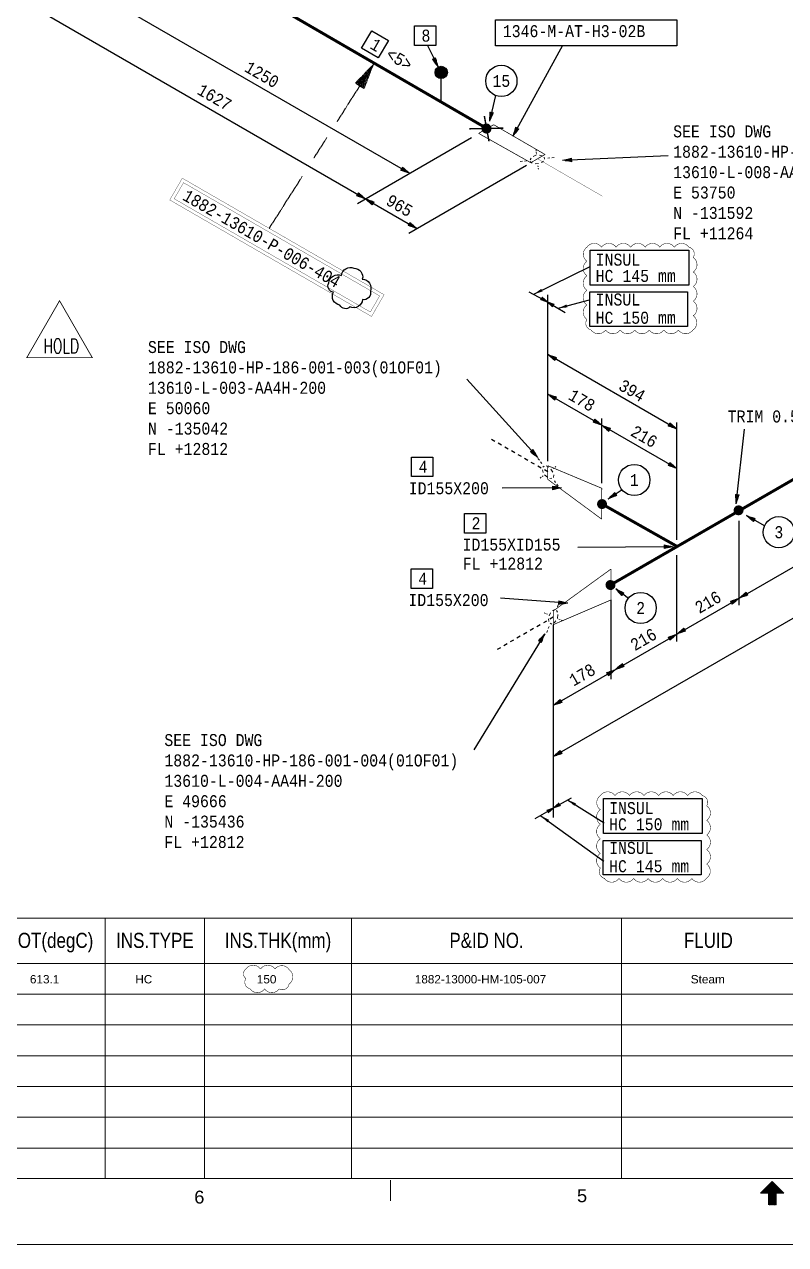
# Model space of a CAD drawing. Header units: inches. Extents: x 2203 to 3044, y -1 to 593.
# Drawn here: x 2413.9 to 2623, y -1 to 334.1 of the extents above; entities that cross this region are included whole.
import ezdxf
from ezdxf.enums import TextEntityAlignment as Align

# ---------------------------------------------------------------- set-up
doc = ezdxf.new("R2010")
doc.units = ezdxf.units.IN
doc.header["$MEASUREMENT"] = 0
doc.linetypes.add('Dashed', pattern=[4.18782, 2.09391, -2.09391])
doc.linetypes.add('Solid', pattern=[1, 1, 0])
for name, color, linetype in [('1', 7, 'Continuous'), ('2', 2, 'Continuous'), ('3', 7, 'Continuous'), ('4', 7, 'Continuous'), ('BG 0 -1', 7, 'Continuous'), ('BG BG BG BG BG 2', 7, 'Continuous'), ('BG BG BG BG TITLETEXT', 7, 'Continuous'), ('DIM-LINES', 7, 'Continuous'), ('DIM-TEXT', 7, 'Continuous'), ('DIMLINES', 7, 'Continuous'), ('FITTINGS', 7, 'Continuous'), ('ISO-TEXT', 7, 'Continuous'), ('NOZZLES', 7, 'Continuous'), ('PIPE', 7, 'Continuous'), ('Rev.4', 6, 'Continuous'), ('WELDS', 7, 'Continuous')]:
    doc.layers.add(name, color=color, linetype=linetype)
for name, color, linetype, lineweight in [('dottedUndimensionedSymbol', 2, 'Dashed', 13), ('spool', 2, 'Solid', 13), ('weldCyanLabel', 4, 'Solid', 13), ('weldDimension', 2, 'Solid', 13)]:
    doc.layers.add(name, color=color, linetype=linetype, lineweight=lineweight)
doc.styles.add('Arial', font='arial.ttf')
doc.styles.add('fixedText', font='MONOTXT8.shx', dxfattribs={"width": 0.85})
doc.styles.add('MONOTXT', font='MONOTXT.shx', dxfattribs={"width": 0.8})
doc.styles.add('ROMANS', font='romans.shx', dxfattribs={"width": 0.8})
doc.styles.get("Standard").update_dxf_attribs({"font": 'arial.ttf'})
doc.dimstyles.new('ISO-25', dxfattribs={"dimtxt": 2.5, "dimasz": 2.5, "dimexe": 1.25, "dimexo": 0.625, "dimtad": 1, "dimtxsty": 'Standard', "dimcen": 2.5, "dimclre": 4, "dimadec": 0, "dimazin": 0, "dimtfac": 1, "dimtmove": 0, "dimatfit": 3, "dimfxl": 1, "dimarcsym": 0})

msp = doc.modelspace()

# ---------------------------------------------------------------- hatches: boundary and pattern name
at = {"linetype": 'Continuous'}
msp.add_hatch(color=2, dxfattribs=at).paths.add_polyline_path([(2528.42, 322.65), (2528.57, 322.65), (2528.71, 322.63), (2528.86, 322.6), (2529, 322.55), (2529.13, 322.5), (2529.27, 322.43), (2529.39, 322.35), (2529.51, 322.26), (2529.62, 322.16), (2529.72, 322.05), (2529.81, 321.93), (2529.89, 321.81), (2529.95, 321.68), (2530.01, 321.54), (2530.06, 321.4), (2530.09, 321.25), (2530.11, 321.11), (2530.11, 320.96), (2530.11, 320.81), (2530.09, 320.66), (2530.06, 320.52), (2530.01, 320.38), (2529.95, 320.24), (2529.89, 320.11), (2529.81, 319.99), (2529.72, 319.87), (2529.62, 319.76), (2529.51, 319.66), (2529.39, 319.57), (2529.27, 319.49), (2529.13, 319.42), (2529, 319.37), (2528.86, 319.32), (2528.71, 319.29), (2528.57, 319.27), (2528.42, 319.26), (2528.27, 319.27), (2528.12, 319.29), (2527.98, 319.32), (2527.84, 319.37), (2527.7, 319.42), (2527.57, 319.49), (2527.45, 319.57), (2527.33, 319.66), (2527.22, 319.76), (2527.12, 319.87), (2527.03, 319.99), (2526.95, 320.11), (2526.88, 320.24), (2526.83, 320.38), (2526.78, 320.52), (2526.75, 320.66), (2526.73, 320.81), (2526.72, 320.96), (2526.73, 321.11), (2526.75, 321.25), (2526.78, 321.4), (2526.83, 321.54), (2526.88, 321.68), (2526.95, 321.81), (2527.03, 321.93), (2527.12, 322.05), (2527.22, 322.16), (2527.33, 322.26), (2527.45, 322.35), (2527.57, 322.43), (2527.7, 322.5), (2527.84, 322.55), (2527.98, 322.6), (2528.12, 322.63), (2528.27, 322.65)])
at = {"layer": 'DIMLINES', "linetype": 'Continuous'}
for points in [[(2555.77, 258.54), (2557.61, 257.9), (2556.17, 259.18)], [(2559.37, 257.26), (2557.53, 257.9), (2558.97, 256.62)], [(2557.89, 117.65), (2559.33, 118.93), (2557.49, 118.29)], [(2560.69, 120.21), (2559.25, 118.93), (2561.09, 119.57)]]:
    msp.add_hatch(color=2, dxfattribs=at).paths.add_polyline_path(points)
at = {"layer": 'WELDS'}
h = msp.add_hatch(color=2, dxfattribs=at)
edge = h.paths.add_edge_path(flags=0)
edge.add_arc((2540.81, 305.57), 1.38, 180, 540, ccw=False)
h = msp.add_hatch(color=2, dxfattribs=at)
edge = h.paths.add_edge_path(flags=0)
edge.add_arc((2540.87, 305.52), 1.38, 214.5771, 574.5771, ccw=False)
h = msp.add_hatch(color=2, dxfattribs=at)
edge = h.paths.add_edge_path(flags=0)
edge.add_arc((2572.59, 202.4), 1.38, 180, 540, ccw=False)
h = msp.add_hatch(color=2, dxfattribs=at)
edge = h.paths.add_edge_path(flags=0)
edge.add_arc((2610.1, 200.68), 1.38, 180, 540, ccw=False)
h = msp.add_hatch(color=2, dxfattribs=at)
edge = h.paths.add_edge_path(flags=0)
edge.add_arc((2574.91, 180.16), 1.38, 60, 420, ccw=False)

# ---------------------------------------------------------------- linework, layer by layer
at = {"color": 2}
msp.add_line((2528.42, 312.66), (2528.42, 320.57), dxfattribs=at)
at = {"color": 2, "linetype": 'Continuous'}
msp.add_circle((2528.42, 320.96), 1.7, dxfattribs=at)
at = {"layer": '1', "color": 1}
msp.add_lwpolyline([(2497.52, 263.13, -0.520567), (2500.98, 265.14, -0.520567), (2504.44, 267.15, -0.520567), (2506.74, 264.15, -0.520567), (2508.98, 260.83, -0.520567), (2506.82, 258.54, -0.520567), (2503.35, 256.55, -0.520567), (2500.61, 257.02, -0.520567), (2498.81, 260.59, -0.520567)], format="xyb", close=True, dxfattribs=at)
at = {"layer": '2', "color": 4}
for p, q in [((2561.77, 296.81), (2590.75, 298.16)), ((2554.95, 215.22), (2535.41, 236.66)), ((2609.44, 202.48), (2611.77, 222.96)), ((2561.5, 206.85), (2545.16, 206.76)), ((2592.14, 190.69), (2565.94, 190.47)), ((2563.18, 175.14), (2544.7, 176.56)), ((2556.84, 166.74), (2537.41, 134.85))]:
    msp.add_line(p, q, dxfattribs=at)
at = {"layer": '2', "color": 2}
msp.add_lwpolyline([(2543.34, 335.36), (2593.13, 335.36), (2593.13, 328.3), (2543.34, 328.3)], close=True, dxfattribs=at)
at = {"layer": '2', "color": 4}
for points in [[(2509.33, 332.38), (2513.9, 329.75), (2511.12, 324.94), (2506.56, 327.58)], [(2521.04, 333.72), (2526.94, 333.72), (2526.94, 328.35), (2521.04, 328.35)], [(2569.32, 272.12), (2596.39, 272.12), (2596.39, 262.53), (2569.32, 262.53)], [(2569.25, 260.67), (2596.1, 260.67), (2596.1, 251.15), (2569.25, 251.15)], [(2520.25, 215.3), (2526.15, 215.3), (2526.15, 209.94), (2520.25, 209.94)], [(2534.79, 199.79), (2540.69, 199.79), (2540.69, 194.43), (2534.79, 194.43)], [(2520.16, 184.58), (2526.06, 184.58), (2526.06, 179.22), (2520.16, 179.22)], [(2573.02, 121.49), (2600.08, 121.49), (2600.08, 111.9), (2573.02, 111.9)], [(2572.94, 110.03), (2599.79, 110.03), (2599.79, 100.52), (2572.94, 100.52)]]:
    msp.add_lwpolyline(points, close=True, dxfattribs=at)
for centre in [(2544.94, 318.61), (2581.45, 209.01), (2621.15, 194.67), (2583.2, 173.85)]:
    msp.add_circle(centre, 4.29, dxfattribs=at)
at = {"layer": '4', "color": 4}
for p, q in [((2431.72, 344.04), (2519.71, 293.24)), ((2419.59, 337.04), (2521.72, 278.07)), ((2593.15, 223.01), (2557.7, 243.47)), ((2593.15, 212.14), (2557.7, 232.61)), ((2559.2, 147.07), (2689.4, 222.25)), ((2559.2, 133.04), (2701.65, 215.28))]:
    msp.add_line(p, q, dxfattribs=at)
at = {"layer": '4', "color": 2}
for p, q in [((2505.4, 284.98), (2536.73, 303.07)), ((2519.54, 276.82), (2551.81, 295.45)), ((2557.7, 214.19), (2557.7, 259.89)), ((2572.53, 208.17), (2572.53, 225.86)), ((2593.15, 192.61), (2593.15, 224.82)), ((2610.26, 174.64), (2610.26, 197.8)), ((2593.15, 164.66), (2593.15, 188.34)), ((2575.04, 176.05), (2575.04, 154.3)), ((2559.2, 169.27), (2559.2, 116.28))]:
    msp.add_line(p, q, dxfattribs=at)
at = {"layer": 'BG 0 -1', "color": 7, "linetype": 'Continuous', "lineweight": 9}
for p, q in [((2227.7, 17.11), (3018.52, 17.11)), ((2514.53, 16.68), (2514.53, 11.02)), ((2619.34, 16.3), (2616.16, 13.12)), ((2616.17, 13.12), (2619.35, 16.29)), ((2616.3, 13.12), (2619.41, 16.23)), ((2616.42, 13.12), (2619.47, 16.17)), ((2616.55, 13.12), (2619.53, 16.11)), ((2616.67, 13.12), (2619.6, 16.04)), ((2616.8, 13.12), (2619.66, 15.98)), ((2616.92, 13.12), (2619.72, 15.92)), ((2617.05, 13.12), (2619.78, 15.85)), ((2617.17, 13.12), (2619.85, 15.79)), ((2617.3, 13.12), (2619.91, 15.73)), ((2617.42, 13.12), (2619.97, 15.67)), ((2617.55, 13.12), (2620.03, 15.6)), ((2617.67, 13.12), (2620.1, 15.54)), ((2617.8, 13.12), (2620.16, 15.48)), ((2617.92, 13.12), (2620.22, 15.42)), ((2618.05, 13.12), (2620.29, 15.35)), ((2618.17, 13.12), (2620.35, 15.29)), ((2618.28, 13.1), (2620.41, 15.23)), ((2618.28, 12.97), (2620.47, 15.17)), ((2618.28, 12.85), (2620.54, 15.1)), ((2618.28, 12.72), (2620.6, 15.04)), ((2618.28, 12.6), (2620.66, 14.98)), ((2618.28, 12.47), (2620.72, 14.92)), ((2618.28, 12.35), (2620.79, 14.85)), ((2618.28, 12.22), (2620.85, 14.79)), ((2618.28, 12.1), (2620.91, 14.73)), ((2618.28, 11.97), (2620.97, 14.67)), ((2618.28, 11.85), (2621.04, 14.6)), ((2618.28, 11.72), (2621.1, 14.54)), ((2618.28, 11.6), (2621.16, 14.48)), ((2618.28, 11.47), (2621.22, 14.42)), ((2618.28, 11.35), (2621.29, 14.35)), ((2618.28, 11.22), (2621.35, 14.29)), ((2618.28, 11.1), (2621.41, 14.23)), ((2622.52, 13.12), (2619.34, 16.3)), ((2619.35, 16.29), (2619.35, 10.63)), ((2620.42, 13.12), (2621.47, 14.17)), ((2620.55, 13.12), (2621.54, 14.1)), ((2620.67, 13.12), (2621.6, 14.04)), ((2620.8, 13.12), (2621.66, 13.98)), ((2620.92, 13.12), (2621.72, 13.92)), ((2621.05, 13.12), (2621.79, 13.85)), ((2621.17, 13.12), (2621.85, 13.79)), ((2621.3, 13.12), (2621.91, 13.73)), ((2621.42, 13.12), (2621.97, 13.67)), ((2621.55, 13.12), (2622.04, 13.6)), ((2621.67, 13.12), (2622.1, 13.54)), ((2621.8, 13.12), (2622.16, 13.48)), ((2621.92, 13.12), (2622.22, 13.42)), ((2616.16, 13.12), (2618.28, 13.12)), ((2618.28, 13.12), (2618.28, 9.93)), ((2618.28, 10.97), (2620.4, 13.1)), ((2618.28, 10.85), (2620.4, 12.97)), ((2618.28, 10.72), (2620.4, 12.85)), ((2618.28, 10.6), (2620.4, 12.72)), ((2618.28, 10.47), (2620.4, 12.59)), ((2618.28, 10.35), (2620.4, 12.47)), ((2618.28, 10.22), (2620.4, 12.34)), ((2618.28, 10.1), (2620.4, 12.22)), ((2618.28, 9.97), (2620.4, 12.09)), ((2618.37, 9.93), (2620.4, 11.97)), ((2618.49, 9.93), (2620.4, 11.84)), ((2618.62, 9.93), (2620.4, 11.72)), ((2618.74, 9.93), (2620.4, 11.59)), ((2618.87, 9.93), (2620.4, 11.47)), ((2618.99, 9.93), (2620.4, 11.34)), ((2619.12, 9.93), (2620.4, 11.22)), ((2619.24, 9.93), (2620.4, 11.09)), ((2619.37, 9.93), (2620.4, 10.97)), ((2619.49, 9.93), (2620.4, 10.84)), ((2619.62, 9.93), (2620.4, 10.72)), ((2619.74, 9.93), (2620.4, 10.59)), ((2619.87, 9.93), (2620.4, 10.47)), ((2619.99, 9.93), (2620.4, 10.34)), ((2620.12, 9.93), (2620.4, 10.22)), ((2620.24, 9.93), (2620.4, 10.09)), ((2620.4, 13.12), (2622.52, 13.12)), ((2620.4, 13.12), (2620.4, 9.93)), ((2622.05, 13.12), (2622.29, 13.35)), ((2622.17, 13.12), (2622.35, 13.29)), ((2622.3, 13.12), (2622.41, 13.23)), ((2622.42, 13.12), (2622.47, 13.17)), ((2620.37, 9.93), (2620.4, 9.97)), ((3043.58, -1), (2202.58, -1))]:
    msp.add_line(p, q, dxfattribs=at)
at = {"layer": 'BG BG BG BG BG 2', "color": 2, "linetype": 'Continuous', "lineweight": 15}
for p, q in [((2625.67, 88.7), (2227.7, 88.7)), ((2436.13, 17.11), (2436.13, 88.7)), ((2463.41, 17.11), (2463.41, 88.7)), ((2503.79, 17.11), (2503.79, 88.7)), ((2577.96, 17.11), (2577.96, 88.7)), ((2625.67, 76.24), (2227.7, 76.24)), ((2625.67, 67.79), (2227.7, 67.79)), ((2625.67, 59.34), (2227.7, 59.34)), ((2625.67, 50.89), (2227.7, 50.89)), ((2625.67, 42.43), (2227.7, 42.43)), ((2625.67, 33.98), (2227.7, 33.98)), ((2625.67, 25.53), (2227.7, 25.53))]:
    msp.add_line(p, q, dxfattribs=at)
at = {"layer": 'DIM-LINES', "color": 4}
for p, q in [((2524.64, 328.35), (2527.54, 322.53)), ((2561.69, 328.32), (2548.09, 303.46)), ((2543.36, 314.65), (2541.69, 307.52)), ((2578.12, 206.3), (2574.29, 203.78)), ((2617.23, 196.43), (2612.27, 199.24)), ((2579.82, 176.49), (2576.34, 179.15))]:
    msp.add_line(p, q, dxfattribs=at)
at = {"layer": 'DIMLINES', "color": 2, "linetype": 'Continuous', "lineweight": 30}
for p, q in [((2552.49, 260.7), (2557.61, 257.9)), ((2557.61, 257.9), (2555.77, 258.54)), ((2556.17, 259.18), (2557.61, 257.9)), ((2557.53, 257.9), (2559.37, 257.26)), ((2558.97, 256.62), (2557.53, 257.9)), ((2557.53, 257.9), (2562.49, 255.02)), ((2559.25, 118.93), (2564.21, 121.73)), ((2554.21, 116.05), (2559.33, 118.93)), ((2557.49, 118.29), (2559.33, 118.93)), ((2557.89, 117.65), (2557.49, 118.29)), ((2559.33, 118.93), (2557.89, 117.65)), ((2559.25, 118.93), (2560.69, 120.21)), ((2561.09, 119.57), (2559.25, 118.93))]:
    msp.add_line(p, q, dxfattribs=at)
at = {"layer": 'DIMLINES', "color": 2, "linetype": 'Continuous', "lineweight": 30, "const_width": 0.3}
for points in [[(2555.77, 258.54), (2557.61, 257.9), (2556.17, 259.18)], [(2559.37, 257.26), (2557.53, 257.9), (2558.97, 256.62)], [(2557.89, 117.65), (2559.33, 118.93), (2557.49, 118.29)], [(2560.69, 120.21), (2559.25, 118.93), (2561.09, 119.57)]]:
    msp.add_lwpolyline(points, close=True, dxfattribs=at)
at = {"layer": 'dottedUndimensionedSymbol', "flags": 128}
for points in [[(2553.65, 297.85), (2554.63, 298.29)], [(2554.46, 299.74), (2554.5, 299.37)], [(2554.54, 299.04), (2554.58, 298.72)], [(2550.14, 296.49), (2550.74, 296.54)], [(2551.31, 296.6), (2551.86, 296.67)], [(2552.83, 296.93), (2553.09, 297.42)], [(2553.39, 296.02), (2552.83, 296.46)], [(2555.16, 295.94), (2554.22, 295.87)], [(2555.03, 295.02), (2554.99, 295.34)], [(2555.39, 298.23), (2556.11, 298.07)], [(2556.54, 296.62), (2555.98, 296.2)], [(2556.74, 297.66), (2556.76, 297.14)], [(2558.27, 297.45), (2557.71, 297.39)], [(2559.43, 297.63), (2558.83, 297.53)], [(2555.11, 294.38), (2555.07, 294.7)], [(2555, 214.9), (2555.38, 214.43)], [(2555.72, 213.97), (2556.05, 213.52)], [(2556.44, 211.09), (2556.23, 211.79)], [(2556.29, 212.54), (2556.73, 212.81)], [(2557.28, 212.87), (2557.93, 212.58)], [(2558.56, 212), (2559.07, 211.2)], [(2559.42, 212.33), (2559.16, 212.14)], [(2559.94, 212.71), (2559.68, 212.52)], [(2555.57, 209.53), (2555.87, 209.75)], [(2556.15, 209.95), (2556.41, 210.14)], [(2557.61, 209.75), (2556.76, 210.39)], [(2558.82, 209.48), (2558.26, 209.46)], [(2559.34, 210.41), (2559.23, 209.7)], [(2559.84, 208.31), (2559.52, 208.76)], [(2560.51, 207.34), (2560.18, 207.84)], [(2560.57, 174.68), (2560.35, 174.16)], [(2561.06, 175.75), (2560.8, 175.2)], [(2556.74, 172.5), (2557.04, 172.37)], [(2557.34, 172.24), (2557.63, 172.12)], [(2558.06, 171.68), (2558.48, 172.53)], [(2559.02, 173.16), (2559.69, 173.43)], [(2560.09, 173.2), (2560.39, 172.73)], [(2560.48, 172.03), (2560.37, 170.96)], [(2557.4, 167.14), (2557.61, 167.7)], [(2557.83, 168.23), (2558.05, 168.74)], [(2557.97, 170.14), (2557.89, 170.84)], [(2558.77, 169.45), (2558.31, 169.69)], [(2559.93, 170.33), (2559.44, 169.79)], [(2561.06, 170.66), (2560.76, 170.79)], [(2561.71, 170.39), (2561.37, 170.53)]]:
    msp.add_lwpolyline(points, dxfattribs=at)
at = {"layer": 'FITTINGS', "color": 2, "linetype": 'ByBlock', "const_width": 0.2}
for points in [[(2542.84, 306.59), (2538.69, 304.21)], [(2556.94, 298.41), (2542.84, 306.59)], [(2538.69, 304.21), (2553.01, 296.16)], [(2556.95, 298.42), (2552.98, 296.14)]]:
    msp.add_lwpolyline(points, dxfattribs=at)
at = {"layer": 'FITTINGS', "color": 2, "const_width": 0.2}
for points in [[(2557.7, 212.94), (2557.67, 209.2)], [(2572.53, 206.73), (2557.7, 212.94)], [(2557.66, 209.19), (2572.5, 198.25)], [(2572.5, 198.25), (2572.53, 206.73)], [(2575.04, 184.54), (2559.19, 173.04)], [(2575.04, 176.05), (2575.04, 184.54)], [(2559.2, 169.27), (2575.04, 176.05)], [(2559.19, 173.04), (2559.2, 169.3)]]:
    msp.add_lwpolyline(points, dxfattribs=at)
at = {"layer": 'ISO-TEXT', "color": 2, "linetype": 'ByBlock', "const_width": 0.08, "flags": 128}
for points in [[(2453.85, 285.92), (2457.3, 291.9), (2512.73, 259.9), (2509.28, 253.92)], [(2455.08, 286.25), (2457.63, 290.67), (2511.5, 259.57), (2508.95, 255.15)]]:
    msp.add_lwpolyline(points, close=True, dxfattribs=at)
at = {"layer": 'NOZZLES', "const_width": 0.8}
for points in [[(2541.06, 305.49), (2465.61, 349.24)], [(2575.11, 180.29), (2801.36, 310.82)], [(2593.23, 190.75), (2572.49, 202.47)]]:
    msp.add_lwpolyline(points, dxfattribs=at)
at = {"layer": 'PIPE', "color": 2, "linetype": 'Dashed', "ltscale": 0.5}
for p, q in [((2557.68, 211.23), (2541.69, 220.46)), ((2559.19, 171.32), (2543.2, 162.09))]:
    msp.add_line(p, q, dxfattribs=at)
at = {"layer": 'PIPE', "color": 2, "linetype": 'Dashed', "ltscale": 0.5, "const_width": 0.08}
msp.add_lwpolyline([(2554.9, 297.23), (2572.67, 286.97)], dxfattribs=at)
at = {"layer": 'Rev.4', "color": 1, "const_width": 0.132}
for points in [[(2568.45, 272.95, -0.520567), (2572.45, 272.95, -0.520567), (2576.45, 272.95, -0.520567), (2580.45, 272.95, -0.520567), (2584.45, 272.95, -0.520567), (2588.45, 272.95, -0.520567), (2592.45, 272.95, -0.520567), (2596.45, 272.95, -0.520567), (2597.64, 270.14, -0.520567), (2597.64, 266.14, -0.520567), (2597.64, 262.14, -0.520567), (2597.64, 258.14, -0.520567), (2597.64, 254.14, -0.520567), (2597.57, 250.22, -0.520567), (2593.57, 250.22, -0.520567), (2589.57, 250.22, -0.520567), (2585.57, 250.22, -0.520567), (2581.57, 250.22, -0.520567), (2577.57, 250.22, -0.520567), (2573.57, 250.22, -0.520567), (2569.57, 250.22, -0.520567), (2568.45, 253.1, -0.520567), (2568.45, 257.1, -0.520567), (2568.45, 261.1, -0.520567), (2568.45, 265.1, -0.520567), (2568.45, 269.1, -0.520567)], [(2572.14, 122.32, -0.520567), (2576.14, 122.32, -0.520567), (2580.14, 122.32, -0.520567), (2584.14, 122.32, -0.520567), (2588.14, 122.32, -0.520567), (2592.14, 122.32, -0.520567), (2596.14, 122.32, -0.520567), (2600.14, 122.32, -0.520567), (2601.33, 119.51, -0.520567), (2601.33, 115.51, -0.520567), (2601.33, 111.51, -0.520567), (2601.33, 107.51, -0.520567), (2601.33, 103.51, -0.520567), (2601.26, 99.58, -0.520567), (2597.26, 99.58, -0.520567), (2593.26, 99.58, -0.520567), (2589.26, 99.58, -0.520567), (2585.26, 99.58, -0.520567), (2581.26, 99.58, -0.520567), (2577.26, 99.58, -0.520567), (2573.26, 99.58, -0.520567), (2572.14, 102.46, -0.520567), (2572.14, 106.46, -0.520567), (2572.14, 110.46, -0.520567), (2572.14, 114.46, -0.520567), (2572.14, 118.46, -0.520567)], [(2474.77, 74.69, -0.520567), (2478.77, 74.69, -0.520567), (2482.77, 74.69, -0.520567), (2486.61, 74.54, -0.520567), (2486.61, 70.54, -0.520567), (2483.91, 69.24, -0.520567), (2479.91, 69.24, -0.520567), (2475.91, 69.24, -0.520567), (2474.77, 72.09, -0.520567)]]:
    msp.add_lwpolyline(points, format="xyb", close=True, dxfattribs=at)
at = {"layer": 'Rev.4', "color": 1, "const_width": 0.238}
msp.add_lwpolyline([(2423.58, 258.24), (2414.57, 242.61), (2432.57, 242.61)], close=True, dxfattribs=at)
at = {"layer": 'spool', "color": 4, "flags": 128}
msp.add_lwpolyline([(2509.79, 323.16), (2507.23, 316.52), (2504.87, 318.02), (2509.79, 323.16), (2509.04, 321.98), (2506.99, 316.67), (2505.11, 317.87), (2509.04, 321.98), (2508.29, 320.81), (2506.75, 316.82), (2505.34, 317.72), (2508.29, 320.81), (2507.55, 319.63), (2506.52, 316.97), (2505.58, 317.57), (2507.55, 319.63), (2506.8, 318.45), (2506.28, 317.12), (2505.81, 317.42), (2506.8, 318.45)], dxfattribs=at)
at = {"layer": 'weldCyanLabel'}
for p, q in [((2509.79, 323.16), (2499.74, 307.34)), ((2497.04, 303.1), (2493.46, 297.47)), ((2490.26, 292.43), (2481.16, 278.12))]:
    msp.add_line(p, q, dxfattribs=at)
at = {"layer": 'weldDimension', "color": 4, "flags": 128}
for points in [[(2527.54, 322.53), (2526.87, 324.98), (2525.98, 324.54), (2527.54, 322.53), (2527.32, 322.98), (2526.78, 324.94), (2526.07, 324.58), (2527.32, 322.98), (2527.1, 323.42), (2526.69, 324.9), (2526.16, 324.63), (2527.1, 323.42), (2526.87, 323.87), (2526.61, 324.85), (2526.25, 324.67), (2526.87, 323.87), (2526.65, 324.32), (2526.52, 324.81), (2526.34, 324.72), (2526.65, 324.32)], [(2541.69, 307.52), (2542.74, 309.83), (2541.77, 310.06), (2541.69, 307.52), (2541.8, 308.01), (2542.65, 309.86), (2541.87, 310.04), (2541.8, 308.01), (2541.92, 308.49), (2542.55, 309.88), (2541.97, 310.02), (2541.92, 308.49), (2542.03, 308.98), (2542.45, 309.9), (2542.06, 309.99), (2542.03, 308.98), (2542.14, 309.46), (2542.35, 309.93), (2542.16, 309.97), (2542.14, 309.46)], [(2548.09, 303.46), (2549.73, 305.4), (2548.86, 305.89), (2548.09, 303.46), (2548.33, 303.9), (2549.64, 305.45), (2548.94, 305.84), (2548.33, 303.9), (2548.57, 304.33), (2549.56, 305.5), (2549.03, 305.79), (2548.57, 304.33), (2548.81, 304.77), (2549.47, 305.55), (2549.12, 305.74), (2548.81, 304.77), (2549.05, 305.21), (2549.38, 305.6), (2549.21, 305.69), (2549.05, 305.21)], [(2561.77, 296.81), (2564.24, 297.43), (2564.28, 296.43), (2561.77, 296.81), (2562.27, 296.84), (2564.24, 297.33), (2564.28, 296.53), (2562.27, 296.84), (2562.77, 296.86), (2564.24, 297.23), (2564.27, 296.63), (2562.77, 296.86), (2563.26, 296.88), (2564.25, 297.13), (2564.27, 296.73), (2563.26, 296.88), (2563.76, 296.91), (2564.25, 297.03), (2564.26, 296.83), (2563.76, 296.91)], [(2519.71, 293.24), (2517.8, 294.92), (2517.3, 294.05), (2519.71, 293.24), (2519.28, 293.49), (2517.75, 294.83), (2517.35, 294.14), (2519.28, 293.49), (2518.85, 293.74), (2517.7, 294.75), (2517.4, 294.23), (2518.85, 293.74), (2518.41, 293.99), (2517.65, 294.66), (2517.45, 294.31), (2518.41, 293.99), (2517.98, 294.24), (2517.6, 294.57), (2517.5, 294.4), (2517.98, 294.24)], [(2507.58, 286.24), (2505.67, 287.91), (2505.17, 287.05), (2507.58, 286.24), (2507.15, 286.49), (2505.62, 287.83), (2505.22, 287.14), (2507.15, 286.49), (2506.72, 286.73), (2505.57, 287.74), (2505.27, 287.22), (2506.72, 286.73), (2506.28, 286.98), (2505.52, 287.66), (2505.32, 287.31), (2506.28, 286.98), (2505.85, 287.23), (2505.47, 287.57), (2505.37, 287.4), (2505.85, 287.23)], [(2507.58, 286.24), (2509.99, 285.42), (2509.49, 284.56), (2507.58, 286.24), (2508.01, 285.99), (2509.94, 285.34), (2509.54, 284.65), (2508.01, 285.99), (2508.44, 285.74), (2509.89, 285.25), (2509.59, 284.73), (2508.44, 285.74), (2508.87, 285.49), (2509.84, 285.16), (2509.64, 284.82), (2508.87, 285.49), (2509.3, 285.24), (2509.79, 285.08), (2509.69, 284.9), (2509.3, 285.24)], [(2521.72, 278.07), (2519.81, 279.75), (2519.31, 278.89), (2521.72, 278.07), (2521.28, 278.32), (2519.76, 279.67), (2519.36, 278.97), (2521.28, 278.32), (2520.85, 278.57), (2519.71, 279.58), (2519.41, 279.06), (2520.85, 278.57), (2520.42, 278.82), (2519.66, 279.49), (2519.46, 279.15), (2520.42, 278.82), (2519.99, 279.07), (2519.61, 279.41), (2519.51, 279.23), (2519.99, 279.07)], [(2557.7, 243.47), (2560.11, 242.66), (2559.61, 241.8), (2557.7, 243.47), (2558.14, 243.23), (2560.06, 242.57), (2559.66, 241.88), (2558.14, 243.23), (2558.57, 242.98), (2560.01, 242.49), (2559.71, 241.97), (2558.57, 242.98), (2559, 242.73), (2559.96, 242.4), (2559.76, 242.06), (2559, 242.73), (2559.43, 242.48), (2559.91, 242.31), (2559.81, 242.14), (2559.43, 242.48)], [(2557.7, 232.61), (2560.11, 231.79), (2559.61, 230.93), (2557.7, 232.61), (2558.14, 232.36), (2560.06, 231.71), (2559.66, 231.01), (2558.14, 232.36), (2558.57, 232.11), (2560.01, 231.62), (2559.71, 231.1), (2558.57, 232.11), (2559, 231.86), (2559.96, 231.53), (2559.76, 231.19), (2559, 231.86), (2559.43, 231.61), (2559.91, 231.45), (2559.81, 231.27), (2559.43, 231.61)], [(2572.53, 224.05), (2570.62, 225.73), (2570.12, 224.86), (2572.53, 224.05), (2572.09, 224.3), (2570.57, 225.64), (2570.17, 224.95), (2572.09, 224.3), (2571.66, 224.55), (2570.52, 225.55), (2570.22, 225.04), (2571.66, 224.55), (2571.23, 224.8), (2570.47, 225.47), (2570.27, 225.12), (2571.23, 224.8), (2570.8, 225.05), (2570.42, 225.38), (2570.32, 225.21), (2570.8, 225.05)], [(2593.15, 223.01), (2591.24, 224.69), (2590.75, 223.82), (2593.15, 223.01), (2592.72, 223.26), (2591.19, 224.6), (2590.79, 223.91), (2592.72, 223.26), (2592.29, 223.51), (2591.14, 224.51), (2590.84, 224), (2592.29, 223.51), (2591.86, 223.76), (2591.09, 224.43), (2590.89, 224.08), (2591.86, 223.76), (2591.43, 224.01), (2591.04, 224.34), (2590.94, 224.17), (2591.43, 224.01)], [(2572.53, 224.05), (2574.93, 223.23), (2574.44, 222.37), (2572.53, 224.05), (2572.96, 223.8), (2574.88, 223.15), (2574.49, 222.46), (2572.96, 223.8), (2573.39, 223.55), (2574.83, 223.06), (2574.53, 222.54), (2573.39, 223.55), (2573.82, 223.3), (2574.78, 222.98), (2574.58, 222.63), (2573.82, 223.3), (2574.25, 223.05), (2574.73, 222.89), (2574.63, 222.72), (2574.25, 223.05)], [(2554.95, 215.22), (2552.91, 216.72), (2553.64, 217.4), (2554.95, 215.22), (2554.62, 215.59), (2552.98, 216.79), (2553.57, 217.33), (2554.62, 215.59), (2554.28, 215.96), (2553.05, 216.86), (2553.49, 217.26), (2554.28, 215.96), (2553.95, 216.32), (2553.13, 216.93), (2553.42, 217.19), (2553.95, 216.32), (2553.61, 216.69), (2553.2, 216.99), (2553.35, 217.13), (2553.61, 216.69)], [(2593.15, 212.14), (2591.24, 213.82), (2590.75, 212.95), (2593.15, 212.14), (2592.72, 212.39), (2591.19, 213.73), (2590.79, 213.04), (2592.72, 212.39), (2592.29, 212.64), (2591.14, 213.65), (2590.84, 213.13), (2592.29, 212.64), (2591.86, 212.89), (2591.09, 213.56), (2590.89, 213.21), (2591.86, 212.89), (2591.43, 213.14), (2591.04, 213.47), (2590.94, 213.3), (2591.43, 213.14)], [(2561.5, 206.85), (2559.01, 206.34), (2559, 207.34), (2561.5, 206.85), (2561, 206.85), (2559.01, 206.44), (2559.01, 207.24), (2561, 206.85), (2560.5, 206.85), (2559.01, 206.54), (2559.01, 207.14), (2560.5, 206.85), (2560, 206.85), (2559.01, 206.64), (2559.01, 207.04), (2560, 206.85), (2559.51, 206.84), (2559.01, 206.74), (2559.01, 206.94), (2559.51, 206.84)], [(2574.29, 203.78), (2576.64, 204.73), (2576.09, 205.57), (2574.29, 203.78), (2574.7, 204.05), (2576.59, 204.82), (2576.15, 205.48), (2574.7, 204.05), (2575.12, 204.33), (2576.53, 204.9), (2576.2, 205.4), (2575.12, 204.33), (2575.54, 204.6), (2576.48, 204.98), (2576.26, 205.32), (2575.54, 204.6), (2575.95, 204.88), (2576.42, 205.07), (2576.31, 205.23), (2575.95, 204.88)], [(2609.44, 202.48), (2609.23, 205.01), (2610.22, 204.9), (2609.44, 202.48), (2609.5, 202.97), (2609.33, 205), (2610.12, 204.91), (2609.5, 202.97), (2609.55, 203.47), (2609.43, 204.99), (2610.02, 204.92), (2609.55, 203.47), (2609.61, 203.96), (2609.53, 204.98), (2609.92, 204.93), (2609.61, 203.96), (2609.67, 204.46), (2609.63, 204.97), (2609.82, 204.94), (2609.67, 204.46)], [(2612.27, 199.24), (2614.2, 197.58), (2614.69, 198.45), (2612.27, 199.24), (2612.71, 199), (2614.25, 197.66), (2614.64, 198.36), (2612.71, 199), (2613.14, 198.75), (2614.29, 197.75), (2614.59, 198.27), (2613.14, 198.75), (2613.58, 198.5), (2614.34, 197.84), (2614.54, 198.19), (2613.58, 198.5), (2614.01, 198.26), (2614.39, 197.93), (2614.49, 198.1), (2614.01, 198.26)], [(2592.14, 190.69), (2589.65, 190.17), (2589.64, 191.17), (2592.14, 190.69), (2591.64, 190.69), (2589.65, 190.27), (2589.64, 191.07), (2591.64, 190.69), (2591.14, 190.68), (2589.65, 190.37), (2589.65, 190.97), (2591.14, 190.68), (2590.64, 190.68), (2589.65, 190.47), (2589.65, 190.87), (2590.64, 190.68), (2590.15, 190.67), (2589.65, 190.57), (2589.65, 190.77), (2590.15, 190.67)], [(2576.34, 179.15), (2578.02, 177.24), (2578.62, 178.04), (2576.34, 179.15), (2576.73, 178.85), (2578.08, 177.32), (2578.56, 177.96), (2576.73, 178.85), (2577.13, 178.55), (2578.14, 177.4), (2578.5, 177.88), (2577.13, 178.55), (2577.52, 178.25), (2578.2, 177.48), (2578.44, 177.8), (2577.52, 178.25), (2577.92, 177.94), (2578.26, 177.56), (2578.38, 177.72), (2577.92, 177.94)], [(2610.26, 176.55), (2612.67, 177.37), (2612.17, 178.23), (2610.26, 176.55), (2610.69, 176.8), (2612.62, 177.45), (2612.22, 178.15), (2610.69, 176.8), (2611.12, 177.05), (2612.57, 177.54), (2612.27, 178.06), (2611.12, 177.05), (2611.56, 177.3), (2612.52, 177.63), (2612.32, 177.97), (2611.56, 177.3), (2611.99, 177.55), (2612.47, 177.71), (2612.37, 177.89), (2611.99, 177.55)], [(2563.18, 175.14), (2560.66, 174.84), (2560.73, 175.83), (2563.18, 175.14), (2562.68, 175.18), (2560.67, 174.94), (2560.73, 175.73), (2562.68, 175.18), (2562.19, 175.22), (2560.67, 175.04), (2560.72, 175.63), (2562.19, 175.22), (2561.69, 175.26), (2560.68, 175.14), (2560.71, 175.53), (2561.69, 175.26), (2561.19, 175.3), (2560.69, 175.23), (2560.7, 175.43), (2561.19, 175.3)], [(2610.26, 176.55), (2608.35, 174.88), (2607.85, 175.74), (2610.26, 176.55), (2609.83, 176.3), (2608.3, 174.96), (2607.9, 175.65), (2609.83, 176.3), (2609.4, 176.06), (2608.25, 175.05), (2607.95, 175.57), (2609.4, 176.06), (2608.97, 175.81), (2608.2, 175.14), (2608, 175.48), (2608.97, 175.81), (2608.53, 175.56), (2608.15, 175.22), (2608.05, 175.39), (2608.53, 175.56)], [(2593.15, 166.68), (2595.56, 167.49), (2595.06, 168.35), (2593.15, 166.68), (2593.58, 166.93), (2595.51, 167.58), (2595.11, 168.27), (2593.58, 166.93), (2594.02, 167.17), (2595.46, 167.66), (2595.16, 168.18), (2594.02, 167.17), (2594.45, 167.42), (2595.41, 167.75), (2595.21, 168.09), (2594.45, 167.42), (2594.88, 167.67), (2595.36, 167.84), (2595.26, 168.01), (2594.88, 167.67)], [(2556.84, 166.74), (2555.97, 164.35), (2555.12, 164.87), (2556.84, 166.74), (2556.58, 166.32), (2555.89, 164.41), (2555.2, 164.82), (2556.58, 166.32), (2556.32, 165.89), (2555.8, 164.46), (2555.29, 164.77), (2556.32, 165.89), (2556.06, 165.46), (2555.72, 164.51), (2555.37, 164.72), (2556.06, 165.46), (2555.8, 165.04), (2555.63, 164.56), (2555.46, 164.66), (2555.8, 165.04)], [(2593.15, 166.68), (2591.24, 165), (2590.75, 165.86), (2593.15, 166.68), (2592.72, 166.43), (2591.19, 165.08), (2590.79, 165.78), (2592.72, 166.43), (2592.29, 166.18), (2591.14, 165.17), (2590.84, 165.69), (2592.29, 166.18), (2591.86, 165.93), (2591.09, 165.26), (2590.89, 165.6), (2591.86, 165.93), (2591.43, 165.68), (2591.04, 165.34), (2590.94, 165.52), (2591.43, 165.68)], [(2576.26, 156.92), (2578.67, 157.74), (2578.17, 158.6), (2576.26, 156.92), (2576.69, 157.17), (2578.62, 157.82), (2578.22, 158.51), (2576.69, 157.17), (2577.12, 157.42), (2578.57, 157.91), (2578.27, 158.43), (2577.12, 157.42), (2577.55, 157.67), (2578.52, 158), (2578.32, 158.34), (2577.55, 157.67), (2577.99, 157.92), (2578.47, 158.08), (2578.37, 158.26), (2577.99, 157.92)], [(2576.26, 156.92), (2574.35, 155.25), (2573.85, 156.11), (2576.26, 156.92), (2575.83, 156.67), (2574.3, 155.33), (2573.9, 156.02), (2575.83, 156.67), (2575.4, 156.42), (2574.25, 155.42), (2573.95, 155.94), (2575.4, 156.42), (2574.96, 156.18), (2574.2, 155.5), (2574, 155.85), (2574.96, 156.18), (2574.53, 155.93), (2574.15, 155.59), (2574.05, 155.76), (2574.53, 155.93)], [(2559.2, 147.07), (2561.6, 147.89), (2561.11, 148.75), (2559.2, 147.07), (2559.63, 147.32), (2561.55, 147.97), (2561.16, 148.66), (2559.63, 147.32), (2560.06, 147.57), (2561.5, 148.06), (2561.21, 148.58), (2560.06, 147.57), (2560.49, 147.82), (2561.45, 148.15), (2561.26, 148.49), (2560.49, 147.82), (2560.92, 148.07), (2561.4, 148.23), (2561.31, 148.4), (2560.92, 148.07)], [(2559.2, 133.04), (2561.6, 133.85), (2561.11, 134.72), (2559.2, 133.04), (2559.63, 133.29), (2561.55, 133.94), (2561.16, 134.63), (2559.63, 133.29), (2560.06, 133.54), (2561.5, 134.03), (2561.21, 134.54), (2560.06, 133.54), (2560.49, 133.79), (2561.45, 134.11), (2561.26, 134.46), (2560.49, 133.79), (2560.92, 134.04), (2561.4, 134.2), (2561.31, 134.37), (2560.92, 134.04)]]:
    msp.add_lwpolyline(points, dxfattribs=at)
at = {"layer": 'WELDS', "color": 2, "linetype": 'ByBlock', "const_width": 0.4}
for points in [[(2540.26, 308.99), (2541.54, 302.02)], [(2536.18, 305.47), (2545.52, 305.65)]]:
    msp.add_lwpolyline(points, dxfattribs=at)

# ---------------------------------------------------------------- texts
at = {"layer": '2', "style": 'fixedText', "width": 0.85}
for s, p in [('15', (2544.94, 318.61)), ('1', (2581.45, 209.01)), ('3', (2621.15, 194.67)), ('2', (2583.2, 173.85))]:
    msp.add_text(s, height=3.3, dxfattribs=at).set_placement(p, align=Align.MIDDLE_CENTER)
at = {"layer": '2', "style": 'Arial'}
for s, height, width, p in [('613.1 ', 2.293, 1.008516, (2415.43, 73.03)), ('HC', 2.293, 0.992063, (2444.43, 73.03)), ('150', 2.293, 1.008516, (2477.76, 73.03)), ('1882-13000-HM-105-007', 2.2931, 1.00296, (2521.17, 73.03)), ('Steam', 2.293, 1.013128, (2596.95, 73.03))]:
    msp.add_text(s, height=height, dxfattribs=dict(at, width=width)).set_placement(p, align=Align.TOP_LEFT)
at = {"layer": '3', "color": 3, "style": 'ROMANS', "width": 0.7}
msp.add_text('HOLD ', height=4, dxfattribs=at).set_placement((2424.98, 245.8), align=Align.MIDDLE_CENTER)
at = {"layer": 'BG 0 -1', "color": 7, "style": 'Arial', "width": 1.008516}
for s, p in [('6', (2461.97, 12.05)), ('5', (2567.1, 12.39))]:
    msp.add_text(s, height=3.54, dxfattribs=at).set_placement(p, align=Align.MIDDLE)
at = {"layer": 'BG BG BG BG TITLETEXT', "color": 4, "style": 'Arial'}
for s, height, width, p in [('OT(degC)', 4.146, 0.805802, (2422.48, 82.56)), ('INS.TYPE', 4.146, 0.809963, (2449.77, 82.56)), ('INS.THK(mm)', 4.1456, 0.803775, (2483.6, 82.56)), ('P&ID NO.', 4.146, 0.801737, (2540.87, 82.56)), ('FLUID', 4.146, 0.803157, (2601.81, 82.56))]:
    msp.add_text(s, height=height, dxfattribs=dict(at, width=width)).set_placement(p, align=Align.MIDDLE_CENTER)
at = {"layer": 'DIM-TEXT', "color": 2, "style": 'MONOTXT', "width": 0.8566}
for s, rotation, p in [('1250', 330, (2474.11, 321.4)), ('1627', 330, (2461.1, 315.17)), ('965', 330, (2512.96, 284.79)), ('394', 330, (2576.84, 233.98)), ('178', 330, (2563.07, 231.33)), ('216', 330, (2580.16, 221.37)), ('216', 30, (2599.34, 172.2)), ('216', 30, (2581.61, 161.96)), ('178', 30, (2564.78, 152.25))]:
    msp.add_text(s, height=3.3, rotation=rotation, dxfattribs=at).set_placement(p)
at = {"layer": 'ISO-TEXT', "color": 2, "style": 'MONOTXT', "width": 0.8566}
for s, p in [('8', (2523, 329.4)), ('1346-M-AT-H3-02B', (2545.33, 330.64)), ('SEE ISO DWG', (2592.13, 303.11)), ('1882-13610-HP-186-001-008(01OF02)', (2592.13, 297.51)), ('13610-L-008-AA4H-ID155', (2592.13, 291.91)), ('E 53750', (2592.13, 286.31)), ('N -131592', (2592.13, 280.71)), ('FL +11264', (2592.13, 275.11)), ('INSUL', (2570.84, 267.87)), ('HC 145 mm', (2570.84, 263.42)), ('INSUL', (2570.84, 256.93)), ('HC 150 mm', (2570.84, 251.92)), ('SEE ISO DWG', (2447.86, 243.88)), ('1882-13610-HP-186-001-003(01OF01)', (2447.86, 238.28)), ('13610-L-003-AA4H-200', (2447.86, 232.68)), ('E 50060', (2447.86, 227.08)), ('TRIM 0.58%%D', (2607.11, 224.81)), ('N -135042', (2447.86, 221.48)), ('FL +12812', (2447.86, 215.88)), ('4', (2522.21, 210.98)), ('ID155X200', (2519.49, 205.09)), ('2', (2536.75, 195.47)), ('ID155XID155', (2534.28, 189.62)), ('FL +12812', (2534.34, 184.39)), ('4', (2522.12, 180.27)), ('ID155X200', (2519.4, 174.38)), ('SEE ISO DWG', (2452.37, 135.93)), ('1882-13610-HP-186-001-004(01OF01)', (2452.37, 130.33)), ('13610-L-004-AA4H-200', (2452.37, 124.73)), ('E 49666', (2452.37, 119.13)), ('INSUL', (2574.53, 117.23)), ('N -135436', (2452.37, 113.53)), ('HC 150 mm', (2574.53, 112.79)), ('FL +12812', (2452.37, 107.93)), ('INSUL', (2574.53, 106.3)), ('HC 145 mm', (2574.53, 101.28))]:
    msp.add_text(s, height=3.3, dxfattribs=at).set_placement(p)
for s, p in [('1', (2508.6, 327.69)), ('<5>', (2512.91, 324.98)), ('1882-13610-P-006-404', (2457.09, 286.13))]:
    msp.add_text(s, height=3.3, rotation=330, dxfattribs=at).set_placement(p)

# ---------------------------------------------------------------- leaders
at = {"layer": '2', "color": 1}
for points in [[(2553.85, 260.05), (2569.3, 267.64)], [(2560.56, 256.17), (2569.19, 258.5)], [(2563.12, 121.17), (2573.15, 114.8)], [(2555.81, 116.77), (2573.05, 104.33)]]:
    msp.add_leader(points, dimstyle='ISO-25', override={"dimgap": 0.625, "dimtad": 0}, dxfattribs=at)

doc.saveas('drawing.dxf')
